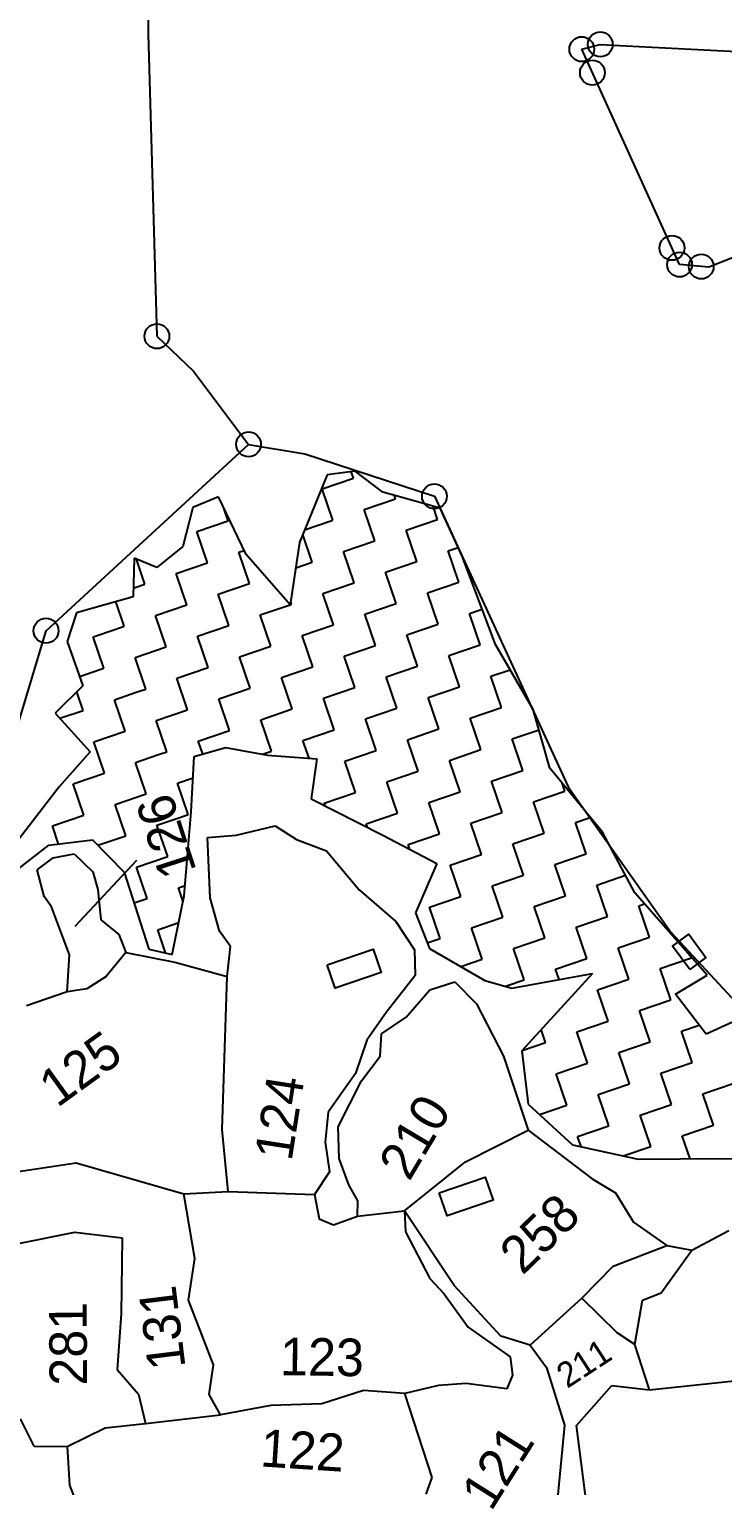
# Model space of a CAD drawing. Header units: metres. Extents: x 322986 to 329400, y 1832749 to 1836820.
# Drawn here: x 325499 to 325836, y 1834461 to 1835168 of the extents above; entities that cross this region are included whole.
import ezdxf

# ---------------------------------------------------------------- set-up
doc = ezdxf.new("R2010")
doc.units = ezdxf.units.M
doc.header["$MEASUREMENT"] = 0
for name, color, linetype in [('OFF', 1, 'Continuous'), ('OTHERS', 1, 'Continuous'), ('POLY_HATCH', 12, 'Continuous'), ('POLY_PARCEL', 6, 'Continuous'), ('TEXT_PARCEL', 7, 'Continuous')]:
    doc.layers.add(name, color=color, linetype=linetype)
doc.styles.get("Standard").update_dxf_attribs({"font": 'simplex.shx'})
doc.styles.add('TEXT_MAP', font='')
doc.styles.get('TEXT_MAP').set_extended_font_data('Kruti Dev 050')
doc.dimstyles.get("Standard").update_dxf_attribs({"dimtxt": 0.18, "dimasz": 0.18, "dimexe": 0.18, "dimexo": 0.0625, "dimgap": 0.09, "dimtad": 0, "dimtih": 1, "dimtoh": 1, "dimdec": 4, "dimzin": 0, "dimdsep": 46, "dimtxsty": 'Standard', "dimcen": 0.09, "dimadec": 0, "dimazin": 0, "dimtfac": 1, "dimtdec": 4, "dimtofl": 0, "dimtmove": 0, "dimatfit": 3, "dimfxl": 1, "dimtolj": 1, "dimtzin": 0, "dimarcsym": 0})

msp = doc.modelspace()

# ---------------------------------------------------------------- linework, layer by layer
msp.add_lwpolyline([(325820.15, 1834711.79), (325811.8, 1834723.14), (325819.65, 1834728.91), (325828, 1834717.57)], close=True)
for centre in [(325767.71, 1835158.3), (325776.66, 1835160.63), (325772.88, 1835146.92), (325811.49, 1835061.91), (325815.17, 1835053.82), (325825.68, 1835052.85), (325561.41, 1835019.05), (325605.91, 1834966.58), (325696.18, 1834941.37), (325507.62, 1834876.16)]:
    msp.add_circle(centre, 6.03)
at = {"layer": 'OFF'}
for p, q in [((325595.96, 1834604.19), (325638.01, 1834602.74)), ((325658.85, 1834592.19), (325681.68, 1834594.75))]:
    msp.add_line(p, q, dxfattribs=at)
at = {"layer": 'OTHERS'}
for points in [[(325644.13, 1834714.08), (325666.47, 1834721.68), (325670.31, 1834710.4), (325647.98, 1834702.79)], [(325698.54, 1834603.53), (325720.88, 1834611.14), (325724.72, 1834599.85), (325702.38, 1834592.25)]]:
    msp.add_lwpolyline(points, close=True, dxfattribs=at)
at = {"layer": 'POLY_HATCH'}
for p, q in [((325644.07, 1834951.75), (325630.66, 1834918.99)), ((325657.68, 1834953.65), (325644.07, 1834951.75)), ((325671.18, 1834943.4), (325657.68, 1834953.65)), ((325591.3, 1834941.05), (325578.8, 1834935.88)), ((325604.73, 1834913.19), (325591.3, 1834941.05)), ((325699.01, 1834935.6), (325671.18, 1834943.4)), ((325578.8, 1834935.88), (325574.01, 1834916.98)), ((325709.69, 1834912.27), (325699.01, 1834935.6)), ((325574.01, 1834916.98), (325561.36, 1834906.91)), ((325626.12, 1834888.66), (325604.73, 1834913.19)), ((325630.66, 1834918.99), (325626.12, 1834888.66)), ((325550.44, 1834911.37), (325549.83, 1834892.68)), ((325561.36, 1834906.91), (325550.44, 1834911.37)), ((325725.75, 1834869.55), (325709.69, 1834912.27)), ((325549.83, 1834892.68), (325522.46, 1834884.87)), ((325522.46, 1834884.87), (325517.83, 1834870.87)), ((325517.83, 1834870.87), (325525.4, 1834849.51)), ((325744.11, 1834837.92), (325725.75, 1834869.55)), ((325525.4, 1834849.51), (325512.05, 1834836.17)), ((325512.05, 1834836.17), (325529.05, 1834817.42)), ((325752.27, 1834809.48), (325744.11, 1834837.92)), ((325529.05, 1834817.42), (325513.9, 1834800.44)), ((325578.08, 1834788.35), (325579.55, 1834815.22)), ((325579.55, 1834815.22), (325594.77, 1834819.49)), ((325594.77, 1834819.49), (325615.14, 1834815.82)), ((325615.14, 1834815.82), (325639.12, 1834813.98)), ((325639.12, 1834813.98), (325636.33, 1834794.55)), ((325777.71, 1834778.45), (325752.27, 1834809.48)), ((325513.9, 1834800.44), (325489.77, 1834768.88)), ((325636.33, 1834794.55), (325671.12, 1834777)), ((325574.7, 1834747.5), (325578.08, 1834788.35)), ((325793.51, 1834748.97), (325777.71, 1834778.45)), ((325479, 1834748.85), (325509, 1834772.1)), ((325509, 1834772.1), (325530.23, 1834774.78)), ((325530.23, 1834774.78), (325545.58, 1834759.1)), ((325671.12, 1834777), (325697.36, 1834763.21)), ((325545.58, 1834759.1), (325557.43, 1834721.61)), ((325697.36, 1834763.21), (325686.97, 1834739.36)), ((325568.89, 1834719.15), (325574.7, 1834747.5)), ((325828.62, 1834709.11), (325793.51, 1834748.97)), ((325686.97, 1834739.36), (325693.8, 1834721.99)), ((325693.8, 1834721.99), (325720.59, 1834706.56)), ((325557.43, 1834721.61), (325568.89, 1834719.15)), ((325733.69, 1834702.84), (325772.87, 1834709.82)), ((325772.87, 1834709.82), (325738.6, 1834672.39)), ((325813.24, 1834699.93), (325828.62, 1834709.11)), ((325720.59, 1834706.56), (325733.69, 1834702.84)), ((325828.07, 1834680.43), (325813.24, 1834699.93)), ((325840.93, 1834686.33), (325828.07, 1834680.43)), ((325738.6, 1834672.39), (325741.66, 1834646.46)), ((325741.66, 1834646.46), (325763.21, 1834626.83)), ((325763.21, 1834626.83), (325795.04, 1834619.78)), ((325795.04, 1834619.78), (325835.89, 1834620.06)), ((325835.89, 1834620.06), (325856.41, 1834619.47))]:
    msp.add_line(p, q, dxfattribs=at)
at = {"layer": 'POLY_HATCH', "linetype": 'Continuous'}
for p, q in [((325641.71, 1834944.99), (325656.92, 1834950.17)), ((325656.92, 1834950.17), (325655.82, 1834953.39)), ((325646.89, 1834929.78), (325641.71, 1834944.99)), ((325677.31, 1834940.14), (325676.72, 1834941.85)), ((325596.08, 1834929.45), (325594.15, 1834935.13)), ((325662.1, 1834934.96), (325677.31, 1834940.14)), ((325667.28, 1834919.75), (325662.1, 1834934.96)), ((325697.69, 1834930.11), (325695.49, 1834936.59)), ((325580.87, 1834924.27), (325596.08, 1834929.45)), ((325633.16, 1834925.1), (325646.89, 1834929.78)), ((325682.48, 1834924.93), (325697.69, 1834930.11)), ((325586.05, 1834909.06), (325580.87, 1834924.27)), ((325636.86, 1834909.39), (325632.26, 1834922.9)), ((325652.07, 1834914.57), (325667.28, 1834919.75)), ((325687.66, 1834909.72), (325682.48, 1834924.93)), ((325601.26, 1834914.24), (325603.8, 1834915.11)), ((325606.44, 1834899.03), (325601.26, 1834914.24)), ((325657.25, 1834899.36), (325652.07, 1834914.57)), ((325702.87, 1834914.9), (325707.73, 1834916.55)), ((325708.05, 1834899.69), (325702.87, 1834914.9)), ((325555.64, 1834898.7), (325551.46, 1834910.96)), ((325570.84, 1834903.88), (325586.05, 1834909.06)), ((325628.81, 1834906.65), (325636.86, 1834909.39)), ((325672.46, 1834904.54), (325687.66, 1834909.72)), ((325549.97, 1834896.77), (325555.64, 1834898.7)), ((325576.02, 1834888.67), (325570.84, 1834903.88)), ((325591.23, 1834893.85), (325606.44, 1834899.03)), ((325642.04, 1834894.18), (325657.25, 1834899.36)), ((325677.63, 1834889.33), (325672.46, 1834904.54)), ((325692.84, 1834894.51), (325708.05, 1834899.69)), ((325596.41, 1834878.64), (325591.23, 1834893.85)), ((325647.22, 1834878.97), (325642.04, 1834894.18)), ((325698.02, 1834879.3), (325692.84, 1834894.51)), ((325545.61, 1834878.32), (325541.52, 1834890.31)), ((325560.82, 1834883.49), (325576.02, 1834888.67)), ((325611.62, 1834883.82), (325626.05, 1834888.74)), ((325626.14, 1834888.77), (325626.83, 1834889)), ((325626.83, 1834889), (325626.37, 1834890.34)), ((325662.43, 1834884.15), (325677.63, 1834889.33)), ((325713.23, 1834884.48), (325719.35, 1834886.57)), ((325718.41, 1834869.27), (325713.23, 1834884.48)), ((325540.97, 1834876.74), (325545.61, 1834878.32)), ((325565.99, 1834868.29), (325560.82, 1834883.49)), ((325581.2, 1834873.47), (325596.41, 1834878.64)), ((325616.8, 1834868.62), (325611.62, 1834883.82)), ((325632.01, 1834873.79), (325647.22, 1834878.97)), ((325667.6, 1834868.94), (325662.43, 1834884.15)), ((325682.81, 1834874.12), (325698.02, 1834879.3)), ((325530.4, 1834873.14), (325540.97, 1834876.74)), ((325535.58, 1834857.93), (325530.4, 1834873.14)), ((325586.38, 1834858.26), (325581.2, 1834873.47)), ((325637.19, 1834858.59), (325632.01, 1834873.79)), ((325687.99, 1834858.91), (325682.81, 1834874.12)), ((325550.79, 1834863.11), (325565.99, 1834868.29)), ((325555.97, 1834847.9), (325550.79, 1834863.11)), ((325601.59, 1834863.44), (325616.8, 1834868.62)), ((325606.77, 1834848.23), (325601.59, 1834863.44)), ((325652.4, 1834863.76), (325667.6, 1834868.94)), ((325657.58, 1834848.56), (325652.4, 1834863.76)), ((325703.2, 1834864.09), (325718.41, 1834869.27)), ((325708.38, 1834848.89), (325703.2, 1834864.09)), ((325523.84, 1834853.93), (325535.58, 1834857.93)), ((325571.17, 1834853.08), (325586.38, 1834858.26)), ((325621.98, 1834853.41), (325637.19, 1834858.59)), ((325672.78, 1834853.74), (325687.99, 1834858.91)), ((325723.59, 1834854.06), (325732.9, 1834857.23)), ((325576.35, 1834837.87), (325571.17, 1834853.08)), ((325627.16, 1834838.2), (325621.98, 1834853.41)), ((325677.96, 1834838.53), (325672.78, 1834853.74)), ((325693.17, 1834843.71), (325708.38, 1834848.89)), ((325728.77, 1834838.86), (325723.59, 1834854.06)), ((325525.55, 1834837.54), (325522.47, 1834846.58)), ((325540.76, 1834842.72), (325551.33, 1834846.32)), ((325545.94, 1834827.51), (325540.76, 1834842.72)), ((325551.33, 1834846.32), (325555.97, 1834847.9)), ((325591.56, 1834843.05), (325606.77, 1834848.23)), ((325596.74, 1834827.84), (325591.56, 1834843.05)), ((325642.37, 1834843.38), (325657.58, 1834848.56)), ((325647.55, 1834828.17), (325642.37, 1834843.38)), ((325698.35, 1834828.5), (325693.17, 1834843.71)), ((325514.29, 1834833.7), (325525.55, 1834837.54)), ((325561.14, 1834832.69), (325576.35, 1834837.87)), ((325611.95, 1834833.02), (325627.16, 1834838.2)), ((325662.75, 1834833.35), (325677.96, 1834838.53)), ((325713.56, 1834833.68), (325728.77, 1834838.86)), ((325566.32, 1834817.48), (325561.14, 1834832.69)), ((325581.53, 1834822.66), (325596.74, 1834827.84)), ((325617.13, 1834817.81), (325611.95, 1834833.02)), ((325632.34, 1834822.99), (325647.55, 1834828.17)), ((325667.93, 1834818.14), (325662.75, 1834833.35)), ((325683.14, 1834823.32), (325698.35, 1834828.5)), ((325718.74, 1834818.47), (325713.56, 1834833.68)), ((325733.95, 1834823.65), (325746.94, 1834828.07)), ((325530.73, 1834822.33), (325545.94, 1834827.51)), ((325535.91, 1834807.12), (325530.73, 1834822.33)), ((325583.67, 1834816.37), (325581.53, 1834822.66)), ((325635.3, 1834814.28), (325632.34, 1834822.99)), ((325688.32, 1834808.11), (325683.14, 1834823.32)), ((325739.13, 1834808.44), (325733.95, 1834823.65)), ((325551.11, 1834812.3), (325561.68, 1834815.9)), ((325561.68, 1834815.9), (325566.32, 1834817.48)), ((325612.62, 1834816.27), (325617.13, 1834817.81)), ((325652.73, 1834812.96), (325667.93, 1834818.14)), ((325703.53, 1834813.29), (325718.74, 1834818.47)), ((325520.7, 1834801.94), (325535.91, 1834807.12)), ((325556.29, 1834797.09), (325551.11, 1834812.3)), ((325657.9, 1834797.75), (325652.73, 1834812.96)), ((325673.11, 1834802.93), (325688.32, 1834808.11)), ((325708.71, 1834798.08), (325703.53, 1834813.29)), ((325723.92, 1834803.26), (325739.13, 1834808.44)), ((325525.88, 1834786.73), (325520.7, 1834801.94)), ((325571.5, 1834802.27), (325578.98, 1834804.82)), ((325576.68, 1834787.06), (325571.5, 1834802.27)), ((325678.29, 1834787.72), (325673.11, 1834802.93)), ((325729.1, 1834788.05), (325723.92, 1834803.26)), ((325759.51, 1834798.41), (325758.21, 1834802.24)), ((325541.09, 1834791.91), (325556.29, 1834797.09)), ((325642.7, 1834792.57), (325657.9, 1834797.75)), ((325643.2, 1834791.08), (325642.7, 1834792.57)), ((325693.5, 1834792.9), (325708.71, 1834798.08)), ((325698.68, 1834777.69), (325693.5, 1834792.9)), ((325744.31, 1834793.23), (325759.51, 1834798.41)), ((325749.49, 1834778.02), (325744.31, 1834793.23)), ((325510.67, 1834781.56), (325525.88, 1834786.73)), ((325546.26, 1834776.71), (325541.09, 1834791.91)), ((325561.47, 1834781.88), (325572.04, 1834785.48)), ((325572.04, 1834785.48), (325576.68, 1834787.06)), ((325663.08, 1834782.54), (325678.29, 1834787.72)), ((325713.89, 1834782.87), (325729.1, 1834788.05)), ((325764.69, 1834783.2), (325771.82, 1834785.63)), ((325513.69, 1834772.69), (325510.67, 1834781.56)), ((325566.65, 1834766.68), (325561.47, 1834781.88)), ((325663.69, 1834780.75), (325663.08, 1834782.54)), ((325719.07, 1834767.66), (325713.89, 1834782.87)), ((325769.87, 1834767.99), (325764.69, 1834783.2)), ((325532.82, 1834772.13), (325546.26, 1834776.71)), ((325683.47, 1834772.51), (325698.68, 1834777.69)), ((325684.3, 1834770.07), (325683.47, 1834772.51)), ((325734.28, 1834772.84), (325749.49, 1834778.02)), ((325739.46, 1834757.63), (325734.28, 1834772.84)), ((325551.44, 1834761.5), (325566.65, 1834766.68)), ((325703.86, 1834762.48), (325719.07, 1834767.66)), ((325754.66, 1834762.81), (325769.87, 1834767.99)), ((325556.62, 1834746.29), (325551.44, 1834761.5)), ((325709.04, 1834747.27), (325703.86, 1834762.48)), ((325724.25, 1834752.45), (325739.46, 1834757.63)), ((325759.84, 1834747.6), (325754.66, 1834762.81)), ((325775.05, 1834752.78), (325788.93, 1834757.51)), ((325571.83, 1834751.47), (325575.12, 1834752.59)), ((325574.13, 1834744.71), (325571.83, 1834751.47)), ((325729.43, 1834737.25), (325724.25, 1834752.45)), ((325780.23, 1834737.57), (325775.05, 1834752.78)), ((325550.31, 1834744.14), (325556.62, 1834746.29)), ((325693.83, 1834742.1), (325709.04, 1834747.27)), ((325744.64, 1834742.42), (325759.84, 1834747.6)), ((325795.44, 1834742.75), (325798.17, 1834743.68)), ((325699.01, 1834726.89), (325693.83, 1834742.1)), ((325714.22, 1834732.07), (325729.43, 1834737.25)), ((325749.81, 1834727.22), (325744.64, 1834742.42)), ((325765.02, 1834732.4), (325780.23, 1834737.57)), ((325800.62, 1834727.54), (325795.44, 1834742.75)), ((325561.8, 1834731.08), (325572.05, 1834734.57)), ((325565.63, 1834719.85), (325561.8, 1834731.08)), ((325719.4, 1834716.86), (325714.22, 1834732.07)), ((325770.2, 1834717.19), (325765.02, 1834732.4)), ((325692.72, 1834724.74), (325699.01, 1834726.89)), ((325734.61, 1834722.04), (325749.81, 1834727.22)), ((325739.78, 1834706.83), (325734.61, 1834722.04)), ((325785.41, 1834722.37), (325800.62, 1834727.54)), ((325790.59, 1834707.16), (325785.41, 1834722.37)), ((325708.91, 1834713.29), (325719.4, 1834716.86)), ((325754.99, 1834712.01), (325770.2, 1834717.19)), ((325805.8, 1834712.34), (325821.01, 1834717.52)), ((325821.01, 1834717.52), (325820.88, 1834717.9)), ((325756.72, 1834706.94), (325754.99, 1834712.01)), ((325810.98, 1834697.13), (325805.8, 1834712.34)), ((325730.63, 1834703.71), (325739.78, 1834706.83)), ((325775.38, 1834701.98), (325790.59, 1834707.16)), ((325780.56, 1834686.77), (325775.38, 1834701.98)), ((325795.77, 1834691.95), (325810.98, 1834697.13)), ((325765.35, 1834681.59), (325780.56, 1834686.77)), ((325800.95, 1834676.74), (325795.77, 1834691.95)), ((325750.14, 1834676.41), (325748.01, 1834682.67)), ((325770.53, 1834666.38), (325765.35, 1834681.59)), ((325816.16, 1834681.92), (325824.72, 1834684.84)), ((325821.34, 1834666.71), (325816.16, 1834681.92)), ((325738.72, 1834672.52), (325750.14, 1834676.41)), ((325785.74, 1834671.56), (325800.95, 1834676.74)), ((325755.32, 1834661.2), (325770.53, 1834666.38)), ((325790.92, 1834656.35), (325785.74, 1834671.56)), ((325806.13, 1834661.53), (325821.34, 1834666.71)), ((325760.5, 1834645.99), (325755.32, 1834661.2)), ((325811.31, 1834646.32), (325806.13, 1834661.53)), ((325775.71, 1834651.17), (325790.92, 1834656.35)), ((325780.89, 1834635.96), (325775.71, 1834651.17)), ((325826.52, 1834651.5), (325841.72, 1834656.68)), ((325831.69, 1834636.29), (325826.52, 1834651.5)), ((325747.16, 1834641.45), (325760.5, 1834645.99)), ((325796.1, 1834641.14), (325811.31, 1834646.32)), ((325801.28, 1834625.93), (325796.1, 1834641.14)), ((325765.68, 1834630.78), (325780.89, 1834635.96)), ((325767.34, 1834625.92), (325765.68, 1834630.78)), ((325816.49, 1834631.11), (325831.69, 1834636.29)), ((325820.29, 1834619.95), (325816.49, 1834631.11)), ((325787.87, 1834621.37), (325801.28, 1834625.93))]:
    msp.add_line(p, q, dxfattribs=at)
at = {"layer": 'POLY_PARCEL'}
for p, q in [((325559.21, 1835451.99), (325557.21, 1835165.69)), ((325557.21, 1835165.69), (325561.41, 1835019.05)), ((325767.71, 1835158.3), (325776.66, 1835160.63)), ((325776.66, 1835160.63), (325854.8, 1835156.61)), ((325815.17, 1835053.82), (325767.71, 1835158.3)), ((325939.66, 1835096.63), (325829.4, 1835052.5)), ((325829.4, 1835052.5), (325815.17, 1835053.82)), ((325561.41, 1835019.05), (325579.26, 1835002.09)), ((325579.26, 1835002.09), (325605.91, 1834966.58)), ((325507.62, 1834876.16), (325605.91, 1834966.58)), ((325605.91, 1834966.58), (325633.18, 1834961.96)), ((325633.18, 1834961.96), (325696.18, 1834941.37)), ((325696.18, 1834941.37), (325761.02, 1834800.39)), ((325485.72, 1834802.91), (325507.62, 1834876.16)), ((325761.02, 1834800.39), (325810.97, 1834730.01)), ((325599.86, 1834776.99), (325618.87, 1834781.59)), ((325618.87, 1834781.59), (325629.23, 1834774.95)), ((325585.94, 1834775.78), (325599.86, 1834776.99)), ((325587.36, 1834746.58), (325585.94, 1834775.78)), ((325629.23, 1834774.95), (325643.82, 1834769.33)), ((325503.23, 1834760.24), (325510.99, 1834765.93)), ((325510.99, 1834765.93), (325521.31, 1834767.99)), ((325521.31, 1834767.99), (325530.27, 1834759.23)), ((325643.82, 1834769.33), (325659.61, 1834750.42)), ((325506.73, 1834747.23), (325503.23, 1834760.24)), ((325530.27, 1834759.23), (325532.79, 1834750.66)), ((325532.79, 1834750.66), (325534.24, 1834735.89)), ((325659.61, 1834750.42), (325677.49, 1834735.13)), ((325510.18, 1834742.16), (325506.73, 1834747.23)), ((325591.82, 1834730.45), (325587.36, 1834746.58)), ((325518.91, 1834718.86), (325510.18, 1834742.16)), ((325534.24, 1834735.89), (325542.87, 1834728.88)), ((325542.87, 1834728.88), (325546.26, 1834720.08)), ((325597.09, 1834722.9), (325591.82, 1834730.45)), ((325677.49, 1834735.13), (325686.53, 1834721.39)), ((325810.97, 1834730.01), (325840.52, 1834698.03)), ((325595.56, 1834708.47), (325597.09, 1834722.9)), ((325517.83, 1834700.97), (325518.91, 1834718.86)), ((325546.26, 1834720.08), (325536.79, 1834708.49)), ((325546.26, 1834720.08), (325570.07, 1834715.31)), ((325570.07, 1834715.31), (325595.56, 1834708.47)), ((325686.53, 1834721.39), (325686.86, 1834708.84)), ((325536.79, 1834708.49), (325527.45, 1834702.39)), ((325593.04, 1834634.13), (325595.56, 1834708.47)), ((325686.86, 1834708.84), (325672.79, 1834690.97)), ((325517.83, 1834700.97), (325498.07, 1834694.24)), ((325527.45, 1834702.39), (325517.83, 1834700.97)), ((325682.5, 1834688.68), (325693.99, 1834701.93)), ((325693.99, 1834701.93), (325706.15, 1834705.86)), ((325706.15, 1834705.86), (325716.67, 1834695.12)), ((325716.67, 1834695.12), (325729.64, 1834669.85)), ((325672.79, 1834690.97), (325663.42, 1834677.61)), ((325670.49, 1834680.64), (325682.5, 1834688.68)), ((325669.81, 1834669.82), (325670.49, 1834680.64)), ((325663.42, 1834677.61), (325657.92, 1834661.41)), ((325660.8, 1834657.83), (325669.81, 1834669.82)), ((325729.64, 1834669.85), (325741.68, 1834633.89)), ((325657.92, 1834661.41), (325644.61, 1834642.56)), ((325649.5, 1834635.5), (325660.8, 1834657.83)), ((325644.61, 1834642.56), (325643.08, 1834628.13)), ((325595.96, 1834604.19), (325593.04, 1834634.13)), ((325649.97, 1834620.09), (325649.5, 1834635.5)), ((325711.29, 1834618.5), (325741.68, 1834633.89)), ((325741.68, 1834633.89), (325772.8, 1834610.23)), ((325643.08, 1834628.13), (325645.28, 1834613.72)), ((325479, 1834611.48), (325522.24, 1834618.11)), ((325522.24, 1834618.11), (325574.57, 1834602.93)), ((325654.53, 1834607.32), (325649.97, 1834620.09)), ((325681.68, 1834594.75), (325711.29, 1834618.5)), ((325645.28, 1834613.72), (325638.01, 1834602.74)), ((325772.8, 1834610.23), (325784.03, 1834603.47)), ((325574.57, 1834602.93), (325595.96, 1834604.19)), ((325579.9, 1834571.54), (325574.57, 1834602.93)), ((325638.01, 1834602.74), (325640.2, 1834590.82)), ((325659.05, 1834599.52), (325654.53, 1834607.32)), ((325784.03, 1834603.47), (325792.83, 1834589.24)), ((325658.85, 1834592.19), (325659.05, 1834599.52)), ((325681.68, 1834594.75), (325682.14, 1834584.58)), ((325705.67, 1834558.6), (325681.68, 1834594.75)), ((325640.2, 1834590.82), (325647.18, 1834588.01)), ((325647.18, 1834588.01), (325658.85, 1834592.19)), ((325792.83, 1834589.24), (325808.94, 1834577.91)), ((325493.42, 1834578.76), (325521.53, 1834584.4)), ((325521.53, 1834584.4), (325544.61, 1834581.65)), ((325544.61, 1834581.65), (325544.11, 1834544.81)), ((325682.14, 1834584.58), (325693.87, 1834561.91)), ((325821.15, 1834575.63), (325839.03, 1834585.28)), ((325782.89, 1834567.9), (325808.94, 1834577.91)), ((325806.33, 1834554.89), (325821.15, 1834575.63)), ((325808.94, 1834577.91), (325821.15, 1834575.63)), ((325576.76, 1834551.38), (325579.9, 1834571.54)), ((325767.81, 1834552.43), (325782.89, 1834567.9)), ((325693.87, 1834561.91), (325700.7, 1834554.57)), ((325700.7, 1834554.57), (325712.58, 1834538.29)), ((325728.38, 1834534.01), (325705.67, 1834558.6)), ((325767.81, 1834552.43), (325742.59, 1834529.51)), ((325784.89, 1834535.59), (325767.81, 1834552.43)), ((325797.17, 1834551.43), (325806.33, 1834554.89)), ((325588.94, 1834520.07), (325576.76, 1834551.38)), ((325793.51, 1834529.86), (325797.17, 1834551.43)), ((325544.11, 1834544.81), (325542.1, 1834517.76)), ((325712.58, 1834538.29), (325732.92, 1834523.85)), ((325742.59, 1834529.51), (325728.38, 1834534.01)), ((325793.51, 1834529.86), (325784.89, 1834535.59)), ((325732.92, 1834523.85), (325734.03, 1834515.07)), ((325742.59, 1834529.51), (325750.64, 1834518.66)), ((325800.63, 1834507.96), (325793.51, 1834529.86)), ((325542.1, 1834517.76), (325552.53, 1834505.85)), ((325586.85, 1834505.72), (325588.94, 1834520.07)), ((325750.64, 1834518.66), (325759.26, 1834490.84)), ((325698.18, 1834510.06), (325681.83, 1834506.16)), ((325711.55, 1834510.95), (325698.18, 1834510.06)), ((325731.3, 1834508.4), (325711.55, 1834510.95)), ((325734.03, 1834515.07), (325731.3, 1834508.4)), ((325765.2, 1834490.56), (325782.25, 1834510.03)), ((325782.25, 1834510.03), (325800.63, 1834507.96)), ((325800.63, 1834507.96), (325847.8, 1834512.91)), ((325552.53, 1834505.85), (325555.89, 1834491.54)), ((325592.36, 1834495.78), (325586.85, 1834505.72)), ((325661.65, 1834507.62), (325641.53, 1834501.1)), ((325681.83, 1834506.16), (325661.65, 1834507.62)), ((325695.06, 1834465.34), (325681.83, 1834506.16)), ((325555.89, 1834491.54), (325592.36, 1834495.78)), ((325616.77, 1834500.33), (325592.36, 1834495.78)), ((325641.53, 1834501.1), (325616.77, 1834500.33)), ((325495.04, 1834493.85), (325501.66, 1834480.65)), ((325517.82, 1834480.39), (325536.29, 1834489.41)), ((325536.29, 1834489.41), (325555.89, 1834491.54)), ((325759.26, 1834490.84), (325755.18, 1834446.96)), ((325773.59, 1834424.76), (325765.2, 1834490.56)), ((325501.66, 1834480.65), (325517.82, 1834480.39)), ((325517.82, 1834480.39), (325519.03, 1834461.71)), ((325519.03, 1834461.71), (325524.75, 1834446.69)), ((325692.12, 1834457.34), (325695.06, 1834465.34))]:
    msp.add_line(p, q, dxfattribs=at)

# ---------------------------------------------------------------- texts
at = {"layer": 'TEXT_PARCEL', "style": 'TEXT_MAP'}
for s, height, rotation, p in [('126', 18.217, 107.99826, (325580.8, 1834759.78)), ('125', 18.217, 35.89434, (325513.03, 1834644.51)), ('124', 18.217, 81.18767, (325626.82, 1834618.48)), ('210', 18.217, 59.20679, (325683.95, 1834608.63)), ('258', 18.217, 44.13236, (325738.94, 1834563.13)), ('131', 18.217, 97.02744, (325575.36, 1834518.83)), ('281', 18.217, 90.35566, (325527.54, 1834509.98)), ('123', 18.217, 359.16825, (325621.14, 1834515.04)), ('211', 12.145, 33.11641, (325760.64, 1834508.33)), ('122', 18.217, 356.30341, (325611.27, 1834470.78)), ('121', 18.217, 57.77192, (325723.7, 1834448.51))]:
    msp.add_text(s, height=height, rotation=rotation, dxfattribs=at).set_placement(p)

# ---------------------------------------------------------------- leaders
msp.add_leader([(325551.45, 1834764.68), (325521.64, 1834732.72)], dimstyle='Standard', override={"dimtxt": 2.5, "dimasz": 2.5, "dimexe": 1.25, "dimexo": 0.625, "dimgap": 0.625, "dimtad": 1, "dimtih": 0, "dimtoh": 0, "dimzin": 8, "dimcen": 2.5, "dimtofl": 1})

doc.saveas('drawing.dxf')
